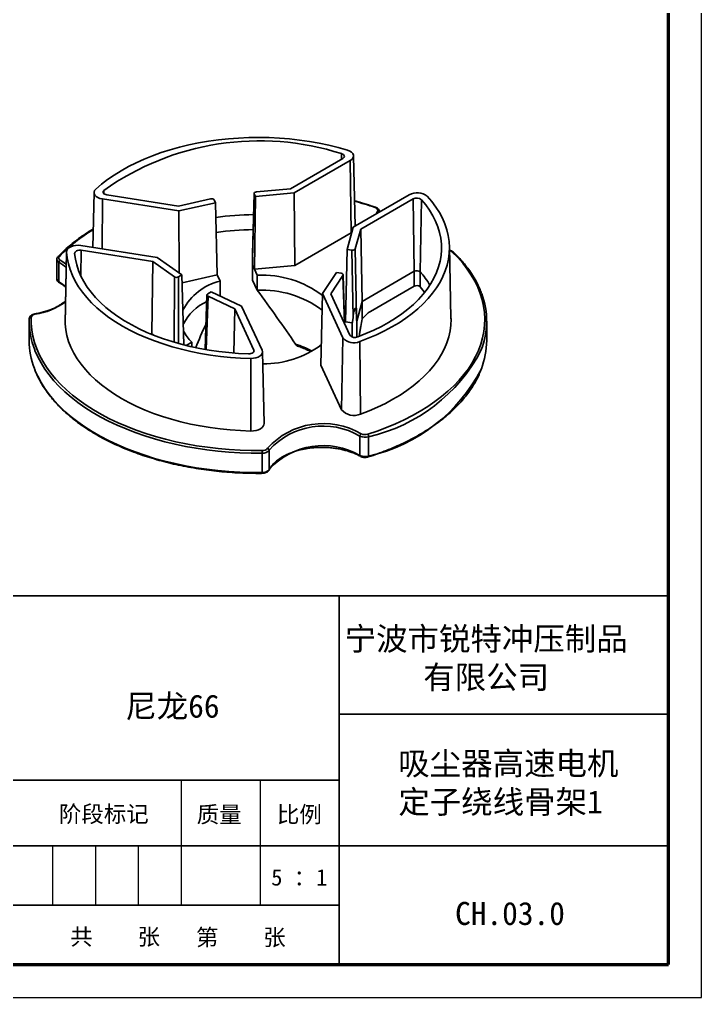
# Model space of a CAD drawing. Header units: millimetres. Extents: x 2881 to 4175, y 614 to 1739.
# Drawn here: x 3411.2 to 3448.5, y 1081.8 to 1135.2 of the extents above; entities that cross this region are included whole.
import ezdxf

# ---------------------------------------------------------------- set-up
doc = ezdxf.new("R2010")
doc.units = ezdxf.units.MM
for name, color, linetype, lineweight in [('实线', 7, 'Continuous', 25), ('引导线', 6, 'Continuous', 9), ('文本', 3, 'Continuous', 15), ('粗实线', 9, 'Continuous', 50)]:
    doc.layers.add(name, color=color, linetype=linetype, lineweight=lineweight)
doc.styles.get("Standard").update_dxf_attribs({"font": 'simfang.ttf'})

msp = doc.modelspace()

# ---------------------------------------------------------------- linework, layer by layer
at = {"color": 7, "linetype": 'Continuous', "lineweight": 25}
for p, q in [((3428.9059, 1127.618), (3426.0388, 1125.9629)), ((3426.2452, 1125.729), (3429.3081, 1127.4972)), ((3429.3081, 1127.4972), (3429.3674, 1123.5436)), ((3429.5705, 1123.9197), (3429.4886, 1127.7532)), ((3426.0388, 1125.9629), (3424.1865, 1125.7935)), ((3415.3085, 1125.7503), (3415.2444, 1122.7531)), ((3415.7651, 1125.4023), (3419.9492, 1124.7551)), ((3419.9254, 1125.0173), (3416.0088, 1125.6231)), ((3421.6762, 1125.4052), (3419.9254, 1125.0173)), ((3421.9442, 1125.1972), (3421.8748, 1125.3468)), ((3424.0651, 1125.6856), (3423.9677, 1122.0859)), ((3424.06, 1125.7094), (3423.9702, 1122.3899)), ((3424.0651, 1125.6856), (3424.1345, 1125.536)), ((3424.1345, 1125.536), (3424.0731, 1121.5621)), ((3424.1345, 1125.536), (3426.2452, 1125.729)), ((3426.2452, 1125.729), (3426.2852, 1121.7643)), ((3432.5379, 1125.6327), (3429.4749, 1123.8645)), ((3429.8801, 1123.7454), (3432.7472, 1125.4005)), ((3432.7472, 1125.4005), (3432.8064, 1121.4469)), ((3433.2005, 1125.3592), (3433.1259, 1121.4178)), ((3419.9492, 1124.7551), (3421.9442, 1125.1972)), ((3421.9442, 1125.1972), (3422.0447, 1121.2483)), ((3419.9492, 1124.7551), (3419.9531, 1121.3626)), ((3430.9124, 1124.6943), (3430.9124, 1124.704)), ((3429.4749, 1123.8645), (3429.1406, 1122.6461)), ((3429.5867, 1122.6761), (3429.8801, 1123.7454)), ((3429.8801, 1123.7454), (3429.9586, 1119.8029)), ((3426.2852, 1121.7643), (3429.3674, 1123.5436)), ((3429.3674, 1123.5436), (3429.3908, 1123.5578)), ((3418.767, 1122.2082), (3414.583, 1122.8554)), ((3429.5867, 1122.6761), (3429.65, 1118.9836)), ((3434.8159, 1118.8781), (3434.7321, 1122.7969)), ((3413.8073, 1122.5162), (3413.7235, 1118.5974)), ((3413.8077, 1122.4986), (3413.724, 1118.5774)), ((3414.6028, 1122.5939), (3418.5194, 1121.988)), ((3420.1119, 1121.2495), (3418.767, 1122.2082)), ((3429.1406, 1122.6461), (3429.0461, 1118.6912)), ((3429.1406, 1122.6461), (3429.3998, 1122.606)), ((3429.463, 1118.9135), (3429.3998, 1122.606)), ((3413.2761, 1122.0997), (3413.2761, 1121.0382)), ((3413.3879, 1121.9396), (3413.3879, 1120.8781)), ((3418.5194, 1121.988), (3418.4714, 1118.026)), ((3418.5194, 1121.988), (3419.6996, 1121.1467)), ((3423.9676, 1122.1138), (3423.9676, 1120.9783)), ((3423.9745, 1121.7746), (3424.0731, 1121.5621)), ((3423.9745, 1120.9581), (3423.9745, 1121.7746)), ((3424.0731, 1121.5621), (3426.2852, 1121.7643)), ((3419.9222, 1121.14), (3420.1119, 1121.2495)), ((3420.1119, 1121.2495), (3420.2217, 1117.4215)), ((3420.1241, 1120.8227), (3422.0447, 1121.2483)), ((3422.2, 1120.9137), (3422.0447, 1121.2483)), ((3424.0731, 1121.5621), (3424.2284, 1121.2275)), ((3424.2284, 1121.2275), (3424.2284, 1120.4109)), ((3428.5538, 1121.3816), (3427.7879, 1120.2299)), ((3428.242, 1120.2162), (3428.9141, 1121.2269)), ((3428.8129, 1121.3415), (3428.5538, 1121.3816)), ((3429.0009, 1118.5812), (3428.924, 1121.2594)), ((3429.9586, 1119.8029), (3432.8064, 1121.4469)), ((3432.8064, 1120.6304), (3432.8064, 1121.4469)), ((3433.1259, 1120.6013), (3433.1259, 1121.4178)), ((3422.2, 1120.0972), (3422.2, 1120.9137)), ((3424.2284, 1120.4109), (3423.9745, 1120.9581)), ((3432.8064, 1120.6304), (3430.4086, 1119.2461)), ((3421.4817, 1120.1547), (3421.3867, 1117.1737)), ((3421.7153, 1120.3238), (3421.5256, 1120.2143)), ((3421.5373, 1120.0858), (3422.9947, 1119.4045)), ((3423.376, 1119.5475), (3421.7153, 1120.3238)), ((3427.7879, 1120.2299), (3427.7, 1116.3132)), ((3427.7879, 1120.2299), (3428.9091, 1117.8145)), ((3429.2914, 1117.9552), (3428.242, 1120.2162)), ((3424.4971, 1117.1321), (3423.376, 1119.5475)), ((3429.6636, 1118.7277), (3429.9586, 1119.8029)), ((3429.9586, 1118.8416), (3429.9586, 1119.8029)), ((3422.9947, 1119.4045), (3422.9493, 1116.9801)), ((3422.9947, 1119.4045), (3424.0441, 1117.1435)), ((3411.7667, 1118.7213), (3411.7667, 1117.6598)), ((3413.7235, 1118.5974), (3413.724, 1118.5774)), ((3428.9975, 1118.6987), (3429.0461, 1118.6912)), ((3429.0461, 1118.6912), (3429.4143, 1118.6343)), ((3436.7667, 1117.6598), (3436.7667, 1118.7213)), ((3418.4714, 1117.9939), (3418.4714, 1118.026)), ((3419.908, 1117.5132), (3419.7088, 1117.5659)), ((3420.3383, 1117.3924), (3420.6487, 1117.5716)), ((3420.6487, 1117.5716), (3420.6487, 1117.3197)), ((3428.9091, 1117.8145), (3428.8281, 1113.8826)), ((3429.8319, 1117.6053), (3429.8765, 1113.645)), ((3424.6018, 1113.1256), (3424.5181, 1117.0444)), ((3423.8791, 1116.6845), (3423.876, 1112.7168)), ((3427.7, 1116.3132), (3428.8281, 1113.8826)), ((3429.8415, 1111.3796), (3429.8415, 1112.4411)), ((3430.3123, 1112.4054), (3430.3123, 1111.3439)), ((3424.5014, 1110.445), (3424.5014, 1111.5065)), ((3424.8782, 1111.6734), (3424.8782, 1110.6119))]:
    msp.add_line(p, q, dxfattribs=at)
at = {"color": 8, "linetype": 'Continuous', "lineweight": 25}
for p, q in [((3428.8344, 1127.8798), (3428.8315, 1127.5751)), ((3415.8441, 1125.8704), (3415.8473, 1125.6895)), ((3415.7651, 1125.4023), (3415.7502, 1122.6748)), ((3430.7533, 1124.6025), (3430.8036, 1124.744)), ((3430.9124, 1124.7042), (3430.912, 1124.6941)), ((3414.6028, 1122.5939), (3414.5951, 1121.1802)), ((3419.6937, 1117.5666), (3419.6996, 1121.1467)), ((3419.9222, 1121.14), (3419.9162, 1117.5028)), ((3428.9893, 1118.6062), (3428.9141, 1121.2269)), ((3421.5373, 1120.0858), (3421.4441, 1117.1639)), ((3429.4143, 1117.859), (3429.4143, 1118.6343)), ((3429.6636, 1117.8439), (3429.6636, 1118.7277)), ((3418.348, 1118.0451), (3418.4714, 1118.026)), ((3418.4714, 1118.026), (3418.5751, 1117.9521)), ((3424.0441, 1117.1435), (3424.0423, 1117.055))]:
    msp.add_line(p, q, dxfattribs=at)
at = {"color": 7, "linetype": 'Continuous', "lineweight": 25, "flags": 128}
for points in [[(3429.1605, 1128.0632), (3428.6592, 1128.2065), (3428.1454, 1128.3342), (3427.6205, 1128.4458), (3427.086, 1128.5411), (3426.5434, 1128.6197), (3425.9944, 1128.6815), (3425.4404, 1128.7263), (3424.8831, 1128.7539), (3424.324, 1128.7643), (3423.7647, 1128.7574), (3423.2069, 1128.7333), (3422.6521, 1128.6921), (3422.1019, 1128.6337), (3421.5579, 1128.5585), (3421.0216, 1128.4666), (3420.4946, 1128.3583), (3419.9784, 1128.2339), (3419.4744, 1128.0938), (3418.9841, 1127.9383), (3418.5089, 1127.7679), (3418.0502, 1127.5831), (3417.6092, 1127.3844), (3417.1872, 1127.1724), (3416.7855, 1126.9477), (3416.4051, 1126.711), (3416.0472, 1126.4628), (3415.7127, 1126.2039), (3415.4027, 1125.9351)], [(3429.3081, 1127.4972), (3429.3972, 1127.5623), (3429.4577, 1127.6375), (3429.4864, 1127.7188), (3429.4817, 1127.8017), (3429.4439, 1127.8817), (3429.3751, 1127.9545), (3429.2788, 1128.0161), (3429.1605, 1128.0632)], [(3428.8344, 1127.8798), (3428.8898, 1127.8583), (3428.935, 1127.83), (3428.9675, 1127.7965), (3428.9855, 1127.7594), (3428.9881, 1127.721), (3428.9751, 1127.6832), (3428.9472, 1127.6483), (3428.9059, 1127.618)], [(3415.4027, 1125.9351), (3415.341, 1125.8602), (3415.3111, 1125.7791), (3415.3145, 1125.6961), (3415.351, 1125.6159), (3415.4188, 1125.5428), (3415.514, 1125.4807), (3415.6316, 1125.433), (3415.7651, 1125.4023)], [(3416.0088, 1125.6231), (3415.9469, 1125.6373), (3415.8925, 1125.6595), (3415.8485, 1125.6885), (3415.8174, 1125.7225), (3415.801, 1125.7598), (3415.8, 1125.7983), (3415.8147, 1125.8358), (3415.8441, 1125.8704)], [(3433.2005, 1125.3592), (3433.4357, 1125.0749), (3433.6437, 1124.7836), (3433.824, 1124.4862), (3433.976, 1124.1836), (3434.0993, 1123.8767), (3434.1934, 1123.5663), (3434.2582, 1123.2535), (3434.2935, 1122.939), (3434.299, 1122.624), (3434.2749, 1122.3092), (3434.2212, 1121.9956), (3434.138, 1121.6842), (3434.0256, 1121.3759), (3433.8844, 1121.0716), (3433.7147, 1120.7721), (3433.517, 1120.4784), (3433.2919, 1120.1914), (3433.0402, 1119.9118), (3432.7625, 1119.6406), (3432.4596, 1119.3785), (3432.1326, 1119.1262), (3431.7822, 1118.8846), (3431.4096, 1118.6544), (3431.0159, 1118.4362), (3430.6021, 1118.2307), (3430.1697, 1118.0385), (3429.7198, 1117.8601)], [(3429.8319, 1117.6053), (3430.2976, 1117.7843), (3430.746, 1117.9773), (3431.1759, 1118.184), (3431.586, 1118.4035), (3431.9753, 1118.6355), (3432.3425, 1118.8791), (3432.6867, 1119.1336), (3433.0068, 1119.3985), (3433.302, 1119.6728), (3433.5713, 1119.9558), (3433.8141, 1120.2468), (3434.0295, 1120.5448), (3434.2171, 1120.849), (3434.3763, 1121.1586), (3434.5066, 1121.4726), (3434.6076, 1121.7903), (3434.6791, 1122.1105), (3434.7209, 1122.4326), (3434.7328, 1122.7554), (3434.7148, 1123.0782), (3434.6669, 1123.3999), (3434.5893, 1123.7197), (3434.4823, 1124.0367), (3434.3461, 1124.3499), (3434.181, 1124.6585), (3433.9877, 1124.9615), (3433.7666, 1125.2581), (3433.5183, 1125.5475)], [(3430.8036, 1124.744), (3430.8113, 1124.7712), (3430.8116, 1124.7987), (3430.8042, 1124.8258), (3430.7896, 1124.852), (3430.7679, 1124.8765), (3430.7398, 1124.8986), (3430.706, 1124.918), (3430.6673, 1124.934)], [(3414.583, 1122.8554), (3414.4408, 1122.8674), (3414.2977, 1122.86), (3414.1614, 1122.8337), (3414.0394, 1122.7899), (3413.9382, 1122.731), (3413.8634, 1122.6602), (3413.8191, 1122.5813), (3413.8077, 1122.4986)], [(3413.4135, 1122.2651), (3413.3938, 1122.2401), (3413.3813, 1122.2136), (3413.3762, 1122.1862), (3413.3786, 1122.1588), (3413.3886, 1122.1319), (3413.4057, 1122.1063), (3413.4297, 1122.0825), (3413.4599, 1122.0613)], [(3413.8077, 1122.4986), (3413.8433, 1122.1763), (3413.9088, 1121.8556), (3414.0038, 1121.5374), (3414.1281, 1121.2225), (3414.2814, 1120.912), (3414.4632, 1120.6066), (3414.673, 1120.3072), (3414.9103, 1120.0147), (3415.1742, 1119.73), (3415.4641, 1119.4539), (3415.7792, 1119.187), (3416.1185, 1118.9303), (3416.4811, 1118.6844), (3416.866, 1118.45), (3417.272, 1118.2279), (3417.6979, 1118.0185), (3418.1426, 1117.8227), (3418.6049, 1117.6408), (3419.0833, 1117.4734), (3419.5765, 1117.321), (3420.0831, 1117.1841), (3420.6016, 1117.0629), (3421.1306, 1116.958), (3421.6686, 1116.8695), (3422.214, 1116.7977), (3422.7653, 1116.7429), (3423.3208, 1116.7051), (3423.8791, 1116.6845)], [(3414.246, 1122.4273), (3414.2504, 1122.4657), (3414.2702, 1122.5024), (3414.3044, 1122.5355), (3414.3509, 1122.563), (3414.4073, 1122.5835), (3414.4705, 1122.5959), (3414.5369, 1122.5994), (3414.6028, 1122.5939)], [(3423.7555, 1116.9375), (3423.2114, 1116.9621), (3422.6704, 1117.0038), (3422.1341, 1117.0623), (3421.6042, 1117.1377), (3421.0821, 1117.2295), (3420.5694, 1117.3376), (3420.0677, 1117.4616), (3419.5784, 1117.6012), (3419.1029, 1117.756), (3418.6428, 1117.9254), (3418.1993, 1118.109), (3417.7737, 1118.3063), (3417.3673, 1118.5167), (3416.9814, 1118.7395), (3416.617, 1118.974), (3416.2753, 1119.2197), (3415.9572, 1119.4757), (3415.6637, 1119.7414), (3415.3956, 1120.0158), (3415.1538, 1120.2983), (3414.939, 1120.588), (3414.7517, 1120.8839), (3414.5926, 1121.1853), (3414.4622, 1121.4913), (3414.3607, 1121.8008), (3414.2886, 1122.1132), (3414.246, 1122.4273)], [(3430.264, 1112.5375), (3430.7856, 1112.7136), (3431.2918, 1112.9042), (3431.7812, 1113.1088), (3432.2529, 1113.3269), (3432.7055, 1113.558), (3433.1381, 1113.8016), (3433.5497, 1114.057), (3433.9392, 1114.3237), (3434.3057, 1114.6011), (3434.6484, 1114.8884), (3434.9664, 1115.1851), (3435.259, 1115.4903), (3435.5255, 1115.8034), (3435.7653, 1116.1236), (3435.9778, 1116.4502), (3436.1624, 1116.7823), (3436.3188, 1117.1193), (3436.4466, 1117.4602), (3436.5455, 1117.8044), (3436.6152, 1118.1509), (3436.6555, 1118.499), (3436.6665, 1118.8478), (3436.648, 1119.1965), (3436.6001, 1119.5442), (3436.5229, 1119.8902), (3436.4165, 1120.2336), (3436.2814, 1120.5736), (3436.1177, 1120.9094), (3435.9258, 1121.2402), (3435.7063, 1121.5653), (3435.4596, 1121.8837), (3435.1863, 1122.1948), (3434.8871, 1122.4979)], [(3433.3774, 1120.2955), (3433.3591, 1120.3193), (3433.1259, 1120.6013)], [(3411.8689, 1118.9374), (3411.8723, 1118.5885), (3411.9051, 1118.2402), (3411.9673, 1117.8932), (3412.0586, 1117.5484), (3412.179, 1117.2065), (3412.3281, 1116.8684), (3412.5055, 1116.535), (3412.7109, 1116.2069), (3412.9437, 1115.885), (3413.2034, 1115.57), (3413.4894, 1115.2627), (3413.801, 1114.9638), (3414.1374, 1114.674), (3414.4979, 1114.394), (3414.8816, 1114.1245), (3415.2875, 1113.8661), (3415.7148, 1113.6194), (3416.1624, 1113.3851), (3416.6293, 1113.1636), (3417.1143, 1112.9555), (3417.6163, 1112.7612), (3418.134, 1112.5814), (3418.6664, 1112.4163), (3419.212, 1112.2664), (3419.7697, 1112.132), (3420.338, 1112.0134), (3420.9156, 1111.911), (3421.5013, 1111.8249), (3422.0934, 1111.7554), (3422.6908, 1111.7027), (3423.2919, 1111.6668), (3423.8953, 1111.6478), (3424.4995, 1111.6459)], [(3413.724, 1118.5774), (3413.7599, 1118.2526), (3413.8258, 1117.9293), (3413.9216, 1117.6085), (3414.0469, 1117.2911), (3414.2015, 1116.9781), (3414.3847, 1116.6702), (3414.5962, 1116.3685), (3414.8354, 1116.0737), (3415.1014, 1115.7867), (3415.3937, 1115.5083), (3415.7113, 1115.2393), (3416.0533, 1114.9805), (3416.4188, 1114.7327), (3416.8067, 1114.4964), (3417.216, 1114.2725), (3417.6453, 1114.0615), (3418.0936, 1113.864), (3418.5595, 1113.6807), (3419.0418, 1113.512), (3419.5389, 1113.3584), (3420.0496, 1113.2203), (3420.5723, 1113.0982), (3421.1055, 1112.9924), (3421.6478, 1112.9032), (3422.1976, 1112.8309), (3422.7533, 1112.7756), (3423.3133, 1112.7375), (3423.876, 1112.7168)], [(3429.8765, 1113.645), (3430.3458, 1113.8253), (3430.7978, 1114.02), (3431.2312, 1114.2282), (3431.6446, 1114.4496), (3432.037, 1114.6834), (3432.4072, 1114.9289), (3432.7541, 1115.1855), (3433.0768, 1115.4525), (3433.3743, 1115.729), (3433.6458, 1116.0143), (3433.8905, 1116.3075), (3434.1077, 1116.6079), (3434.2968, 1116.9146), (3434.4572, 1117.2267), (3434.5886, 1117.5432), (3434.6904, 1117.8634), (3434.7625, 1118.1862), (3434.8046, 1118.5108), (3434.8166, 1118.8363), (3434.8159, 1118.8781)], [(3424.0441, 1117.1435), (3424.0537, 1117.1054), (3424.0476, 1117.0671), (3424.0262, 1117.0307), (3423.9907, 1116.9981), (3423.9429, 1116.9712), (3423.8857, 1116.9515), (3423.8221, 1116.9401), (3423.7555, 1116.9375)], [(3423.8791, 1116.6845), (3424.0223, 1116.6911), (3424.159, 1116.7167), (3424.2817, 1116.7599), (3424.3837, 1116.8182), (3424.4596, 1116.8887), (3424.5051, 1116.9674), (3424.5179, 1117.05), (3424.4971, 1117.1321)], [(3423.876, 1112.7168), (3424.0208, 1112.7224), (3424.1605, 1112.7451), (3424.2891, 1112.784), (3424.4011, 1112.8373), (3424.4916, 1112.9028), (3424.5567, 1112.9777), (3424.5937, 1113.0587), (3424.6018, 1113.1256)]]:
    msp.add_lwpolyline(points, dxfattribs=at)
at = {"color": 8, "linetype": 'Continuous', "lineweight": 25, "flags": 128}
for points in [[(3413.4599, 1122.0613), (3413.6594, 1121.9293), (3413.7925, 1121.8244)], [(3413.3879, 1120.8781), (3413.59, 1120.7437), (3413.7663, 1120.5988)], [(3412.0693, 1119.1175), (3412.0703, 1119.1176), (3412.0751, 1119.1156), (3412.0803, 1119.1098), (3412.0857, 1119.1005)], [(3424.5014, 1111.5065), (3423.8923, 1111.5085), (3423.284, 1111.5276), (3422.6781, 1111.5637), (3422.0759, 1111.6169), (3421.479, 1111.687), (3420.8886, 1111.7737), (3420.3063, 1111.877), (3419.7334, 1111.9965), (3419.1713, 1112.132), (3418.6212, 1112.2831), (3418.0846, 1112.4495), (3417.5626, 1112.6309), (3417.0566, 1112.8266), (3416.5677, 1113.0364), (3416.0971, 1113.2597), (3415.6459, 1113.496), (3415.2151, 1113.7446), (3414.8059, 1114.0051), (3414.4191, 1114.2768), (3414.0557, 1114.559), (3413.7166, 1114.8511), (3413.4025, 1115.1525), (3413.1142, 1115.4623), (3412.8524, 1115.7798), (3412.6177, 1116.1043), (3412.4107, 1116.435), (3412.2318, 1116.7712), (3412.0815, 1117.112), (3412.0666, 1117.1502)], [(3412.0506, 1116.1306), (3412.0815, 1116.0505), (3412.2318, 1115.7097), (3412.4107, 1115.3735), (3412.6177, 1115.0428), (3412.8524, 1114.7183), (3413.1142, 1114.4007), (3413.4025, 1114.091), (3413.7166, 1113.7896), (3414.0557, 1113.4975), (3414.4191, 1113.2153), (3414.8059, 1112.9436), (3415.2151, 1112.6831), (3415.6459, 1112.4345), (3416.0971, 1112.1982), (3416.5677, 1111.9749), (3417.0566, 1111.7651), (3417.5626, 1111.5694), (3418.0846, 1111.388), (3418.6212, 1111.2216), (3419.1713, 1111.0705), (3419.7334, 1110.935), (3420.3063, 1110.8155), (3420.8886, 1110.7122), (3421.479, 1110.6255), (3422.0759, 1110.5554), (3422.6781, 1110.5022), (3423.284, 1110.4661), (3423.8923, 1110.447), (3424.5014, 1110.445)], [(3430.3123, 1111.3439), (3430.3114, 1111.3289), (3430.3087, 1111.3165), (3430.3042, 1111.307), (3430.2982, 1111.3009), (3430.2944, 1111.2991)], [(3424.8716, 1110.5832), (3424.8764, 1110.5963), (3424.8782, 1110.6119)]]:
    msp.add_lwpolyline(points, dxfattribs=at)
at = {"color": 7, "linetype": 'Continuous', "lineweight": 25}
for centre, radius, start, end in [((3424.349, 1113.8821), 14.6988, 72.23269, 125.35338), ((3432.9646, 1124.8599), 0.8828, 51.15722, 118.90888), ((3432.9435, 1125.0466), 0.4047, 50.5805, 119.01787), ((3424.2549, 1107.6265), 16.9204, 90.76675, 97.77896), ((3424.2548, 1106.8088), 16.9215, 90.84121, 97.70733), ((3413.5389, 1121.9323), 0.1512, 121.49501, 177.25577), ((3424.5047, 1115.8225), 5.412, 52.6825, 92.92586), ((3432.9448, 1121.1975), 0.2852, 50.5805, 119.01787), ((3429.4453, 1118.1313), 4.9344, 31.25483, 41.76242), ((3422.895, 1117.9252), 3.0683, 103.09217, 152.76093), ((3432.9448, 1120.3809), 0.2852, 50.5805, 119.01787), ((3424.502, 1114.9888), 5.429, 53.02202, 92.88897), ((3432.4759, 1118.7207), 4.2889, 338.52683, 20.45922), ((3422.5495, 1117.3873), 2.639, 114.13996, 153.44842), ((3411.8594, 1118.8468), 0.0911, 84.03736, 173.68939), ((3412.0851, 1118.8757), 0.2249, 89.84972, 164.07232), ((3416.0901, 1118.7313), 4.323, 178.33559, 201.45201), ((3422.0403, 1119.0436), 2.0256, 204.66343, 226.60884), ((3429.5689, 1118.1929), 0.3654, 220.57869, 294.38127), ((3416.109, 1117.675), 4.3424, 180.20067, 200.83403), ((3424.5474, 1121.7415), 5.3583, 269.83787, 306.37243), ((3429.5108, 1118.3287), 0.7915, 220.51484, 293.94047), ((3432.4251, 1117.6747), 4.3416, 338.9298, 359.80402), ((3429.5125, 1114.4705), 0.9022, 220.66401, 293.7913), ((3427.8345, 1109.0126), 4.1141, 59.6901, 137.89598), ((3427.832, 1109.0051), 3.9805, 59.67917, 137.9069), ((3429.9976, 1112.4344), 0.1563, 123.72937, 177.53176), ((3430.1206, 1112.9877), 0.4725, 243.644, 287.67012), ((3430.0988, 1112.4021), 0.2136, 0.86274, 39.33223), ((3430.1211, 1113.0056), 0.63, 243.644, 287.67012), ((3424.5277, 1111.964), 0.3194, 264.95073, 322.82436), ((3419.3516, 1111.5068), 5.1498, 359.99644, 1.54726), ((3424.5389, 1111.9307), 0.4259, 264.95073, 322.82436), ((3424.769, 1111.662), 0.1098, 5.94558, 83.12793), ((3427.832, 1107.9436), 3.9805, 59.67917, 137.9069), ((3430.1211, 1111.9441), 0.63, 243.644, 287.67012), ((3424.5389, 1110.8692), 0.4259, 264.95073, 322.82436)]:
    msp.add_arc(centre, radius, start, end, dxfattribs=at)
at = {"color": 8, "linetype": 'Continuous', "lineweight": 25}
for centre, radius, start, end in [((3425.0958, 1108.8762), 16.9969, 70.86507, 74.83761), ((3430.694, 1124.914), 0.0334, 79.32927, 143.16999), ((3430.7887, 1124.6275), 0.1174, 28.04892, 82.71208), ((3420.0121, 1115.8066), 9.2334, 120.93793, 135.61484), ((3413.3875, 1122.2004), 0.0697, 68.11225, 131.53173), ((3434.674, 1122.2481), 0.3284, 49.53901, 78.94581), ((3434.9142, 1122.4379), 0.0659, 50.25721, 114.22706), ((3413.4706, 1122.1165), 0.1953, 184.94067, 244.93606), ((3412.249, 1120.0009), 2.2484, 46.78779, 59.56861), ((3413.4751, 1121.0581), 0.2, 185.69967, 244.15656), ((3413.4385, 1120.8733), 0.0508, 174.67781, 233.60949), ((3411.5714, 1122.7368), 3.6724, 278.05086, 306.36378), ((3424.8539, 1112.7091), 4.9764, 61.5171, 72.88045), ((3428.2768, 1121.4094), 9.2313, 282.73873, 332.52699), ((3428.2851, 1120.3315), 9.2134, 282.71099, 332.75625), ((3429.89, 1111.374), 0.0488, 173.37658, 235.33531), ((3423.9842, 1110.4336), 0.5174, 356.5828, 1.26679)]:
    msp.add_arc(centre, radius, start, end, dxfattribs=at)
at = {"color": 7, "linetype": 'Continuous', "lineweight": 25}
for centre, major_axis, ratio, start_param, end_param in [((3421.7299, 1125.3244), (0.15, 0), 0.5774031, 0.2616933, 1.9368711), ((3424.21, 1125.708), (0.15, 0), 0.5772078, 1.7283557, 3.4035335), ((3429.4385, 1122.6896), (0.15, 0), 0.5773675, 4.4510695, 6.1262473), ((3424.1676, 1131.1604), (0.1926, 9.3865), 0.0057564, 2.8831699, 3.1298292), ((3419.8161, 1121.2012), (0.15, 0), 0.577483, 3.8224046, 5.4975824), ((3428.774, 1121.2579), (0.15, 0), 0.5771723, 5.9165603, 7.5917381), ((3424.1676, 1120.7051), (-0.199, 0.2761), 0.072957, 0.1008829, 0.3626823), ((3421.6317, 1120.1531), (0.1501, 0), 0.5770925, 2.3563281, 4.0315059), ((3424.4655, 1119.2112), (-4.1368, 5.739), 0.07289, 4.3511661, 4.8702146), ((3429.4661, 1128.1017), (-0.1971, 9.3747), 0.0035919, 2.9070225, 3.1536817), ((3424.0679, 1119.1497), (3.7299, 6.829), 0.2690649, 1.7999281, 1.9920874), ((3429.4661, 1128.1017), (0.0512, 9.4675), 0.0204217, 3.1385467, 3.3852059)]:
    msp.add_ellipse(centre, major_axis=major_axis, ratio=ratio, start_param=start_param, end_param=end_param, dxfattribs=at)
for points, knots in [([(3430.7001, 1124.9468), (3430.613, 1124.9766), (3430.3605, 1125.0628), (3429.9757, 1125.1836), (3429.6714, 1125.2664), (3429.541, 1125.3019)], [0, 0, 0, 0, 0.2312574, 0.6704587, 1, 1, 1, 1]), ([(3430.909, 1124.7042), (3430.9094, 1124.719), (3430.9103, 1124.7577), (3430.8828, 1124.8162), (3430.8349, 1124.8735), (3430.7728, 1124.9177), (3430.7229, 1124.9377), (3430.7001, 1124.9468)], [0, 0, 0, 0, 0.1336425, 0.3506671, 0.5689392, 0.8026848, 1, 1, 1, 1]), ([(3415.2659, 1123.7594), (3415.2189, 1123.7318), (3415.0367, 1123.6248), (3414.7393, 1123.4273), (3414.3747, 1123.1677), (3414.0323, 1122.8978), (3413.7115, 1122.619), (3413.4857, 1122.4021), (3413.3663, 1122.2786), (3413.3412, 1122.2526)], [0, 0, 0, 0, 0.062016, 0.24013225, 0.41825455, 0.59637219, 0.77447391, 0.95254533, 1, 1, 1, 1]), ([(3413.3412, 1122.2526), (3413.3302, 1122.2397), (3413.3037, 1122.2084), (3413.2792, 1122.1556), (3413.2788, 1122.1159), (3413.2786, 1122.0998)], [0, 0, 0, 0, 0.2972315, 0.7161657, 1, 1, 1, 1]), ([(3423.9678, 1122.1138), (3423.9672, 1122.19), (3423.9664, 1122.28), (3423.9703, 1122.3752), (3423.9709, 1122.3899)], [0, 0, 0, 0, 0.8464914, 1, 1, 1, 1]), ([(3434.9563, 1122.4885), (3434.9436, 1122.4995), (3434.9095, 1122.5291), (3434.8384, 1122.5639), (3434.7751, 1122.5864), (3434.7389, 1122.59), (3434.7366, 1122.5902)], [0, 0, 0, 0, 0.2201573, 0.5921019, 0.9739219, 1, 1, 1, 1]), ([(3436.4884, 1120.2422), (3436.4543, 1120.3322), (3436.3788, 1120.5315), (3436.231, 1120.8353), (3436.0513, 1121.1537), (3435.8458, 1121.4669), (3435.6158, 1121.7743), (3435.3614, 1122.0751), (3435.1379, 1122.3122), (3434.9977, 1122.4483), (3434.9563, 1122.4885)], [0, 0, 0, 0, 0.1136058, 0.2513329, 0.3892009, 0.5272054, 0.6653344, 0.8035716, 0.941898, 1, 1, 1, 1]), ([(3413.2788, 1121.0416), (3413.278, 1121.0334), (3413.2745, 1121.0012), (3413.2947, 1120.9466), (3413.3374, 1120.882), (3413.3833, 1120.8499), (3413.4085, 1120.8323)], [0, 0, 0, 0, 0.0969798, 0.3809988, 0.6608227, 1, 1, 1, 1]), ([(3413.4085, 1120.8323), (3413.4415, 1120.8119), (3413.5374, 1120.7525), (3413.6599, 1120.6651), (3413.7372, 1120.5946), (3413.7657, 1120.5686)], [0, 0, 0, 0, 0.2489143, 0.7232753, 1, 1, 1, 1]), ([(3413.7499, 1119.8322), (3413.7356, 1119.8189), (3413.6733, 1119.7605), (3413.5404, 1119.6646), (3413.3525, 1119.5466), (3413.1442, 1119.4393), (3412.9193, 1119.3431), (3412.6792, 1119.2592), (3412.4261, 1119.1885), (3412.2204, 1119.1436), (3412.0999, 1119.1228), (3412.0693, 1119.1175)], [0, 0, 0, 0, 0.038984, 0.1699431, 0.3007582, 0.4315481, 0.5623762, 0.6932843, 0.8242854, 0.9553761, 1, 1, 1, 1]), ([(3412.0693, 1119.1175), (3412.0515, 1119.114), (3412.0001, 1119.104), (3411.9214, 1119.0737), (3411.8473, 1119.0239), (3411.7965, 1118.9625), (3411.773, 1118.9058), (3411.77, 1118.8707), (3411.769, 1118.859)], [0, 0, 0, 0, 0.1137259, 0.3282769, 0.5494084, 0.7363683, 0.9122957, 1, 1, 1, 1]), ([(3429.65, 1118.9836), (3429.647, 1119.065), (3429.6433, 1119.1456), (3429.6326, 1119.2629), (3429.6282, 1119.3014), (3429.6177, 1119.3566), (3429.6136, 1119.3747), (3429.6044, 1119.3997), (3429.6008, 1119.4078), (3429.5907, 1119.4213), (3429.5825, 1119.4283), (3429.5606, 1119.4151), (3429.5543, 1119.4025), (3429.5435, 1119.3807), (3429.5393, 1119.3698), (3429.5279, 1119.3372), (3429.5221, 1119.3158), (3429.5066, 1119.2514), (3429.499, 1119.2088), (3429.4793, 1119.0818), (3429.4704, 1118.9977), (3429.463, 1118.9135)], [0, 0, 0, 0, 0.25, 0.25, 0.375, 0.375, 0.4375, 0.4375, 0.46875, 0.46875, 0.5, 0.5, 0.53125, 0.53125, 0.5625, 0.5625, 0.625, 0.625, 0.75, 0.75, 1, 1, 1, 1]), ([(3430.4086, 1119.2461), (3430.33, 1119.2007), (3430.2506, 1119.1424), (3430.0988, 1119.0061), (3430.0264, 1118.9285), (3429.9586, 1118.8416)], [0, 0, 0, 0, 0.5, 0.5, 1, 1, 1, 1]), ([(3429.9586, 1118.8416), (3429.9337, 1118.7081), (3429.8963, 1118.5069), (3429.8489, 1118.2147), (3429.8208, 1118.0355), (3429.8066, 1117.9236), (3429.8027, 1117.8932)], [0, 0, 0, 0, 0.4530386, 0.6827917, 0.9140226, 1, 1, 1, 1]), ([(3426.4155, 1117.3613), (3426.4145, 1117.3614), (3426.3972, 1117.3634), (3426.3859, 1117.3759), (3426.3754, 1117.3876)], [0, 0, 0, 0, 0.0590923, 1, 1, 1, 1]), ([(3426.4152, 1117.3602), (3426.4416, 1117.3517), (3426.5653, 1117.3117), (3426.7761, 1117.2311), (3426.9976, 1117.1367), (3427.1181, 1117.0733), (3427.1569, 1117.0529)], [0, 0, 0, 0, 0.0986314, 0.4630348, 0.8271008, 1, 1, 1, 1]), ([(3412.0579, 1116.1081), (3412.0758, 1116.0586), (3412.1331, 1115.8997), (3412.2573, 1115.6353), (3412.4294, 1115.3154), (3412.6281, 1115.0007), (3412.8512, 1114.6917), (3413.0988, 1114.3889), (3413.3702, 1114.0931), (3413.6649, 1113.805), (3413.9821, 1113.5251), (3414.3212, 1113.2541), (3414.6815, 1112.9926), (3415.0621, 1112.741), (3415.4623, 1112.5), (3415.8811, 1112.27), (3416.3178, 1112.0515), (3416.7712, 1111.845), (3417.2406, 1111.6509), (3417.7248, 1111.4695), (3418.2228, 1111.3014), (3418.7337, 1111.1467), (3419.2562, 1111.0059), (3419.7893, 1110.8792), (3420.3319, 1110.7669), (3420.8828, 1110.6692), (3421.4409, 1110.5863), (3422.0049, 1110.5184), (3422.5737, 1110.4656), (3423.1461, 1110.428), (3423.7208, 1110.4059), (3424.1728, 1110.4001), (3424.4327, 1110.4022), (3424.5006, 1110.4027)], [0, 0, 0, 0, 0.0151113, 0.0484991, 0.081921, 0.1153764, 0.148863, 0.182377, 0.215914, 0.2494692, 0.2830385, 0.3166177, 0.3502036, 0.3837934, 0.417385, 0.4509764, 0.4845663, 0.518154, 0.5517391, 0.5853212, 0.6189003, 0.6524764, 0.6860496, 0.71962, 0.753188, 0.7867537, 0.8203175, 0.8538796, 0.8874403, 0.9210001, 0.9545591, 0.9881178, 1, 1, 1, 1]), ([(3430.2944, 1111.2991), (3430.3826, 1111.3277), (3430.6384, 1111.4108), (3431.0517, 1111.5584), (3431.5288, 1111.746), (3431.9903, 1111.9464), (3432.4355, 1112.1589), (3432.8634, 1112.3832), (3433.2732, 1112.6188), (3433.6638, 1112.8653), (3434.0345, 1113.122), (3434.3845, 1113.3885), (3434.713, 1113.6642), (3435.0193, 1113.9486), (3435.3026, 1114.241), (3435.5625, 1114.5408), (3435.7982, 1114.8473), (3436.0095, 1115.16), (3436.195, 1115.4781), (3436.3513, 1115.7883), (3436.4327, 1115.9942), (3436.471, 1116.0909)], [0, 0, 0, 0, 0.0286007, 0.0829254, 0.1372587, 0.1915978, 0.2459427, 0.3002931, 0.3546486, 0.409008, 0.4633699, 0.5177317, 0.5720899, 0.6264404, 0.6807784, 0.7350975, 0.7893909, 0.8436509, 0.8978697, 0.9520399, 1, 1, 1, 1]), ([(3424.8716, 1110.5832), (3424.8851, 1110.6088), (3424.925, 1110.6844), (3425.0101, 1110.8074), (3425.1348, 1110.949), (3425.2827, 1111.0837), (3425.4521, 1111.2102), (3425.6419, 1111.3275), (3425.8505, 1111.4346), (3426.076, 1111.5303), (3426.3166, 1111.6137), (3426.5701, 1111.6841), (3426.8343, 1111.7408), (3427.1068, 1111.7831), (3427.3852, 1111.8107), (3427.667, 1111.8233), (3427.9497, 1111.8207), (3428.2307, 1111.8031), (3428.5075, 1111.7704), (3428.7776, 1111.7232), (3429.0385, 1111.6618), (3429.288, 1111.5869), (3429.5235, 1111.4991), (3429.7142, 1111.4134), (3429.8222, 1111.3554), (3429.8622, 1111.3338)], [0, 0, 0, 0, 0.02347227, 0.0692293, 0.11472978, 0.16000384, 0.20515711, 0.25026267, 0.29536033, 0.3404719, 0.38561131, 0.43078284, 0.47598516, 0.52121383, 0.56646281, 0.61172525, 0.65699394, 0.70226106, 0.74751706, 0.79275441, 0.8379657, 0.88314385, 0.92828274, 0.97337829, 1, 1, 1, 1]), ([(3429.8622, 1111.3338), (3429.8776, 1111.326), (3429.9205, 1111.3043), (3430.0022, 1111.2811), (3430.1047, 1111.2702), (3430.2053, 1111.2755), (3430.2658, 1111.2915), (3430.2944, 1111.2991)], [0, 0, 0, 0, 0.124664, 0.3499893, 0.5745089, 0.7991474, 1, 1, 1, 1]), ([(3424.5006, 1110.4027), (3424.519, 1110.4034), (3424.5719, 1110.4054), (3424.6576, 1110.4221), (3424.7489, 1110.4587), (3424.8253, 1110.5111), (3424.8565, 1110.5597), (3424.8716, 1110.5832)], [0, 0, 0, 0, 0.1166506, 0.3348532, 0.5573699, 0.7866127, 1, 1, 1, 1])]:
    msp.add_open_spline(points, degree=3, knots=knots, dxfattribs=at)
msp.add_open_spline([(3426.3754, 1117.3876), (3426.3595, 1117.4066), (3426.3393, 1117.4348), (3426.3188, 1117.465)], degree=3, dxfattribs=at)
at = {"layer": '实线'}
for p, q in [((3381.9031, 1103.7101), (3446.7031, 1103.7101)), ((3428.7031, 1103.7101), (3428.7031, 1083.5501)), ((3428.7031, 1097.2301), (3446.7031, 1097.2301)), ((3410.7099, 1093.6301), (3428.7031, 1093.6301)), ((3410.7099, 1090.0301), (3446.7031, 1090.0301)), ((3410.7099, 1086.7901), (3428.7031, 1086.7901)), ((3381.9031, 1083.5501), (3446.7031, 1083.5501))]:
    msp.add_line(p, q, dxfattribs=at)
at = {"layer": '引导线'}
for p, q in [((3448.5031, 1081.7501), (3448.5031, 1188.6701)), ((3297.3031, 1081.7501), (3448.5031, 1081.7501))]:
    msp.add_line(p, q, dxfattribs=at)
at = {"layer": '文本', "ltscale": 0.2}
for p, q in [((3420.0631, 1093.6301), (3420.0631, 1086.7901)), ((3424.3831, 1093.6301), (3424.3831, 1086.7901)), ((3413.0431, 1090.0301), (3413.0431, 1086.7901)), ((3415.3831, 1090.0301), (3415.3831, 1086.7901)), ((3417.7231, 1090.0301), (3417.7231, 1086.7901))]:
    msp.add_line(p, q, dxfattribs=at)
at = {"layer": '粗实线'}
for p, q in [((3446.7031, 1083.5501), (3446.7031, 1186.8701)), ((3306.3031, 1083.5501), (3446.7031, 1083.5501))]:
    msp.add_line(p, q, dxfattribs=at)

# ---------------------------------------------------------------- texts
at = {"layer": '实线', "char_height": 1.26, "attachment_point": 5}
for s, insert, width in [('宁波市锐特冲压制品\\P有限公司', (3436.7389, 1100.2389), 22.744728), ('尼龙66', (3419.5924, 1097.6054), 14.17356), (' 吸尘器高速电机\\P定子绕线骨架1', (3437.523, 1093.422), 22.744728), ('CH.03.0', (3438.0408, 1086.331), 16.5609)]:
    msp.add_mtext(s, dxfattribs=dict(at, insert=insert, width=width))
at = {"layer": '文本', "ltscale": 0.2, "char_height": 0.9, "width": 5.224176, "attachment_point": 5}
for s, insert in [('阶段标记', (3415.8428, 1091.7266)), ('质量', (3422.1474, 1091.7057)), ('比例', (3426.529, 1091.7057)), ('5 ：1', (3426.524, 1088.3088)), ('共    张', (3416.4657, 1085.019)), ('第    张', (3423.3296, 1084.9866))]:
    msp.add_mtext(s, dxfattribs=dict(at, insert=insert))

doc.saveas('drawing.dxf')
